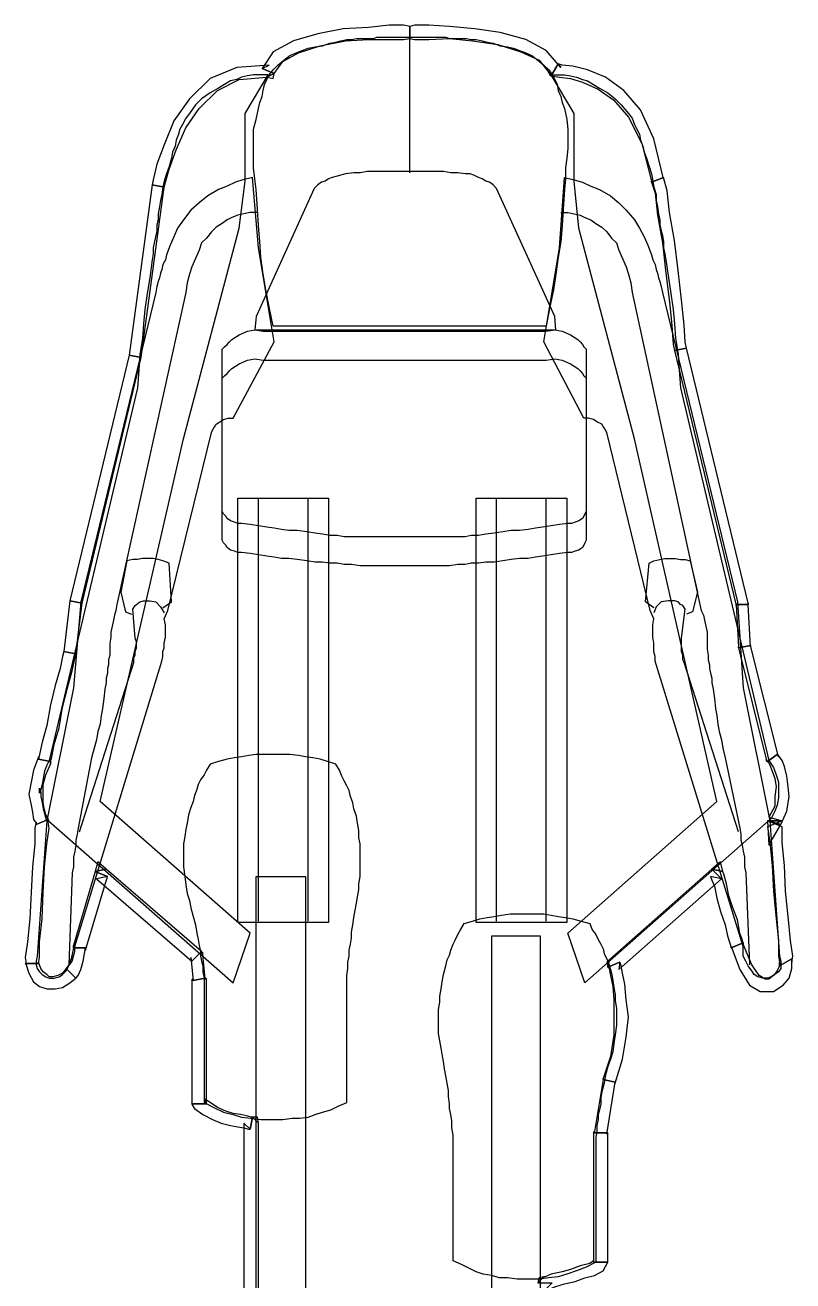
# Model space of a CAD drawing. Header units: millimetres. Extents: x 29224 to 62779, y 35576 to 54938.
# Drawn here: x 60588 to 61293, y 36480 to 37632 of the extents above; entities that cross this region are included whole.
import ezdxf

# ---------------------------------------------------------------- set-up
doc = ezdxf.new("R2010")
doc.units = ezdxf.units.MM

# ---------------------------------------------------------------- blocks, each defined once
blk = doc.blocks.new('A$C42E06F45')
at = {"linetype": 'Continuous'}
for points in [[(231.9, 1348.2), (276.3, 1348.2), (276.3, 835.5), (231.9, 835.5), (231.9, 1348.2)], [(231.9, 1348.2), (276.3, 1348.2), (276.3, 835.5), (231.9, 835.5), (231.9, 1348.2), (231.9, 1348.2)], [(447.2, 1314.9), (492.7, 1314.9), (492.7, 781.2), (447.2, 781.2), (447.2, 1314.9)], [(447.2, 1314.9), (492.7, 1314.9), (492.7, 781.2), (447.2, 781.2), (447.2, 1314.9), (447.2, 1314.9)], [(498.2, 1013.1), (503.8, 1007.5), (503.8, 1206.1), (490.4, 1206.1), (490.4, 1007.5), (496, 1002), (490.4, 1007.5), (491.5, 1002), (496, 1002), (498.2, 1013.1)], [(220.8, 1154), (226.4, 1159.5), (223, 1159.5), (217.5, 1157.3), (209.7, 1155.1), (199.7, 1152.9), (190.8, 1149.5), (182, 1147.3), (174.2, 1142.9), (169.8, 1135.1), (183.1, 1135.1), (183.1, 1134), (186.4, 1136.2), (195.3, 1138.4), (204.2, 1141.8), (211.9, 1144), (221.9, 1146.2), (227.5, 1148.4), (228.6, 1148.4), (234.1, 1154), (228.6, 1148.4), (233, 1149.5), (234.1, 1154), (220.8, 1154)], [(317.3, 970.9), (317.3, 970.9), (318.5, 964.2), (319.6, 957.6), (320.7, 950.9), (321.8, 944.3), (322.9, 938.7), (324, 932.1), (325.1, 925.4), (325.1, 918.7), (325.1, 918.7), (325.1, 911), (325.1, 903.2), (324, 896.6), (324, 891), (322.9, 884.3), (321.8, 877.7), (320.7, 871), (318.5, 863.3), (318.5, 863.3), (317.3, 857.7), (315.1, 853.3), (314, 848.8), (311.8, 843.3), (309.6, 838.9), (307.4, 834.4), (305.1, 830), (301.8, 824.4), (301.8, 824.4), (294, 822.2), (287.4, 820), (280.7, 818.9), (274.1, 817.8), (267.4, 816.7), (259.6, 815.6), (251.9, 815.6), (244.1, 815.6), (244.1, 815.6), (236.3, 815.6), (228.6, 815.6), (221.9, 816.7), (215.3, 817.8), (208.6, 818.9), (201.9, 820), (194.2, 822.2), (186.4, 824.4), (186.4, 824.4), (184.2, 830), (180.9, 834.4), (178.6, 838.9), (176.4, 843.3), (174.2, 847.7), (173.1, 852.2), (170.9, 856.6), (168.7, 862.2), (168.7, 862.2), (166.4, 869.9), (165.3, 876.6), (164.2, 883.2), (163.1, 889.9), (163.1, 895.4), (162, 902.1), (162, 909.9), (162, 917.6), (162, 917.6), (163.1, 926.5), (164.2, 934.3), (165.3, 942), (167.5, 948.7), (169.8, 955.4), (172, 963.1), (173.1, 970.9), (175.3, 978.7), (175.3, 978.7), (176.4, 984.2), (176.4, 989.8), (177.5, 995.3), (178.6, 999.7), (178.6, 1004.2), (179.8, 1009.7), (179.8, 1015.3), (180.9, 1020.8), (180.9, 1135.1), (180.9, 1135.1), (189.7, 1139.6), (198.6, 1142.9), (207.5, 1146.2), (215.3, 1148.4), (224.1, 1149.5), (233, 1150.6), (243, 1150.6), (253, 1150.6), (253, 1150.6), (261.9, 1149.5), (269.6, 1149.5), (276.3, 1147.3), (284.1, 1146.2), (290.7, 1144), (297.4, 1140.7), (304, 1137.3), (311.8, 1134), (311.8, 1018.6), (311.8, 1018.6), (312.9, 1011.9), (312.9, 1005.3), (314, 999.7), (315.1, 994.2), (315.1, 989.8), (316.2, 983.1), (316.2, 977.6), (317.3, 970.9)], [(317.3, 970.9), (318.5, 964.2), (319.6, 957.6), (320.7, 950.9), (321.8, 944.3), (322.9, 938.7), (324, 932.1), (325.1, 925.4), (325.1, 918.7), (325.1, 911), (325.1, 903.2), (324, 896.6), (324, 891), (322.9, 884.3), (321.8, 877.7), (320.7, 871), (318.5, 863.3), (317.3, 857.7), (315.1, 853.3), (314, 848.8), (311.8, 843.3), (309.6, 838.9), (307.4, 834.4), (305.1, 830), (301.8, 824.4), (294, 822.2), (287.4, 820), (280.7, 818.9), (274.1, 817.8), (267.4, 816.7), (259.6, 815.6), (251.9, 815.6), (244.1, 815.6), (236.3, 815.6), (228.6, 815.6), (221.9, 816.7), (215.3, 817.8), (208.6, 818.9), (201.9, 820), (194.2, 822.2), (186.4, 824.4), (184.2, 830), (180.9, 834.4), (178.6, 838.9), (176.4, 843.3), (174.2, 847.7), (173.1, 852.2), (170.9, 856.6), (168.7, 862.2), (166.4, 869.9), (165.3, 876.6), (164.2, 883.2), (163.1, 889.9), (163.1, 895.4), (162, 902.1), (162, 909.9), (162, 917.6), (163.1, 926.5), (164.2, 934.3), (165.3, 942), (167.5, 948.7), (169.8, 955.4), (172, 963.1), (173.1, 970.9), (175.3, 978.7), (176.4, 984.2), (176.4, 989.8), (177.5, 995.3), (178.6, 999.7), (178.6, 1004.2), (179.8, 1009.7), (179.8, 1015.3), (180.9, 1020.8), (180.9, 1135.1), (189.7, 1139.6), (198.6, 1142.9), (207.5, 1146.2), (215.3, 1148.4), (224.1, 1149.5), (233, 1150.6), (243, 1150.6), (253, 1150.6), (261.9, 1149.5), (269.6, 1149.5), (276.3, 1147.3), (284.1, 1146.2), (290.7, 1144), (297.4, 1140.7), (304, 1137.3), (311.8, 1134), (311.8, 1018.6), (312.9, 1011.9), (312.9, 1005.3), (314, 999.7), (315.1, 994.2), (315.1, 989.8), (316.2, 983.1), (316.2, 977.6), (317.3, 970.9), (317.3, 970.9)], [(169.8, 1135.1), (169.8, 1135.1), (169.8, 1016.4), (183.1, 1016.4), (183.1, 1135.1), (183.1, 1135.1), (169.8, 1135.1)], [(169.8, 1016.4), (170.9, 1017.5), (163.1, 969.8), (174.2, 967.6), (182, 1015.3), (183.1, 1016.4), (182, 1015.3), (182, 1016.4), (183.1, 1016.4), (169.8, 1016.4)], [(403.9, 825.5), (403.9, 825.5), (402.8, 818.9), (401.7, 812.2), (400.6, 805.6), (399.5, 800), (398.3, 793.4), (398.3, 787.8), (397.2, 781.2), (397.2, 773.4), (397.2, 773.4), (397.2, 765.6), (397.2, 757.9), (397.2, 751.2), (398.3, 745.6), (398.3, 739), (399.5, 732.3), (400.6, 725.7), (402.8, 719), (402.8, 719), (403.9, 713.5), (406.1, 707.9), (407.2, 702.4), (409.4, 697.9), (411.7, 693.5), (413.9, 689.1), (416.1, 683.5), (419.4, 678), (419.4, 678), (427.2, 675.7), (433.9, 673.5), (440.5, 672.4), (447.2, 671.3), (453.8, 670.2), (461.6, 669.1), (469.4, 669.1), (477.1, 669.1), (477.1, 669.1), (484.9, 669.1), (492.7, 669.1), (499.3, 670.2), (506, 671.3), (512.6, 672.4), (519.3, 673.5), (527.1, 675.7), (534.8, 678), (534.8, 678), (538.2, 683.5), (540.4, 687.9), (543.7, 692.4), (545.9, 696.8), (547, 701.3), (549.2, 706.8), (550.4, 712.4), (552.6, 717.9), (552.6, 717.9), (554.8, 724.6), (555.9, 732.3), (557, 737.9), (558.1, 744.5), (559.2, 751.2), (559.2, 757.9), (559.2, 764.5), (559.2, 772.3), (559.2, 772.3), (558.1, 781.2), (557, 788.9), (555.9, 796.7), (553.7, 803.3), (552.6, 810), (550.4, 817.8), (548.1, 825.5), (547, 833.3), (547, 833.3), (545.9, 838.9), (544.8, 844.4), (543.7, 849.9), (543.7, 854.4), (542.6, 858.8), (541.5, 863.3), (541.5, 868.8), (540.4, 874.4), (540.4, 988.6), (540.4, 988.6), (531.5, 993.1), (522.6, 997.5), (513.7, 999.7), (506, 1002), (497.1, 1003.1), (488.2, 1004.2), (478.2, 1004.2), (468.2, 1004.2), (468.2, 1004.2), (459.4, 1003.1), (452.7, 1003.1), (444.9, 1002), (438.3, 999.7), (431.6, 997.5), (423.9, 995.3), (417.2, 992), (409.4, 988.6), (409.4, 872.1), (409.4, 872.1), (408.3, 865.5), (408.3, 859.9), (407.2, 854.4), (407.2, 848.8), (406.1, 843.3), (405, 837.7), (405, 832.2), (403.9, 825.5)], [(403.9, 825.5), (402.8, 818.9), (401.7, 812.2), (400.6, 805.6), (399.5, 800), (398.3, 793.4), (398.3, 787.8), (397.2, 781.2), (397.2, 773.4), (397.2, 765.6), (397.2, 757.9), (397.2, 751.2), (398.3, 745.6), (398.3, 739), (399.5, 732.3), (400.6, 725.7), (402.8, 719), (403.9, 713.5), (406.1, 707.9), (407.2, 702.4), (409.4, 697.9), (411.7, 693.5), (413.9, 689.1), (416.1, 683.5), (419.4, 678), (427.2, 675.7), (433.9, 673.5), (440.5, 672.4), (447.2, 671.3), (453.8, 670.2), (461.6, 669.1), (469.4, 669.1), (477.1, 669.1), (484.9, 669.1), (492.7, 669.1), (499.3, 670.2), (506, 671.3), (512.6, 672.4), (519.3, 673.5), (527.1, 675.7), (534.8, 678), (538.2, 683.5), (540.4, 687.9), (543.7, 692.4), (545.9, 696.8), (547, 701.3), (549.2, 706.8), (550.4, 712.4), (552.6, 717.9), (554.8, 724.6), (555.9, 732.3), (557, 737.9), (558.1, 744.5), (559.2, 751.2), (559.2, 757.9), (559.2, 764.5), (559.2, 772.3), (558.1, 781.2), (557, 788.9), (555.9, 796.7), (553.7, 803.3), (552.6, 810), (550.4, 817.8), (548.1, 825.5), (547, 833.3), (545.9, 838.9), (544.8, 844.4), (543.7, 849.9), (543.7, 854.4), (542.6, 858.8), (541.5, 863.3), (541.5, 868.8), (540.4, 874.4), (540.4, 988.6), (531.5, 993.1), (522.6, 997.5), (513.7, 999.7), (506, 1002), (497.1, 1003.1), (488.2, 1004.2), (478.2, 1004.2), (468.2, 1004.2), (459.4, 1003.1), (452.7, 1003.1), (444.9, 1002), (438.3, 999.7), (431.6, 997.5), (423.9, 995.3), (417.2, 992), (409.4, 988.6), (409.4, 872.1), (408.3, 865.5), (408.3, 859.9), (407.2, 854.4), (407.2, 848.8), (406.1, 843.3), (405, 837.7), (405, 832.2), (403.9, 825.5), (403.9, 825.5)], [(551.5, 989.8), (549.2, 994.2), (541.5, 999.7), (532.6, 1004.2), (524.8, 1007.5), (516, 1009.7), (509.3, 1010.8), (503.8, 1011.9), (499.3, 1013.1), (498.2, 1013.1), (496, 1002), (497.1, 1002), (501.5, 1000.9), (507.1, 999.7), (513.7, 998.6), (520.4, 996.4), (528.2, 993.1), (534.8, 988.6), (540.4, 985.3), (538.2, 989.8), (551.5, 989.8), (550.4, 992), (549.2, 994.2), (551.5, 989.8)], [(550.4, 876.6), (551.5, 875.5), (551.5, 879.9), (551.5, 893.2), (551.5, 912.1), (551.5, 932.1), (551.5, 953.1), (551.5, 972), (551.5, 985.3), (551.5, 989.8), (538.2, 989.8), (538.2, 985.3), (538.2, 972), (538.2, 953.1), (538.2, 932.1), (538.2, 912.1), (538.2, 893.2), (538.2, 879.9), (538.2, 875.5), (539.3, 874.4), (538.2, 875.5), (539.3, 875.5), (539.3, 874.4), (550.4, 876.6)], [(163.1, 969.8), (163.1, 970.9), (156.5, 948.7), (153.1, 928.7), (150.9, 909.9), (153.1, 894.3), (154.2, 879.9), (156.5, 869.9), (157.6, 863.3), (158.7, 859.9), (169.8, 864.4), (168.7, 865.5), (167.5, 872.1), (165.3, 882.1), (164.2, 894.3), (164.2, 909.9), (164.2, 926.5), (167.5, 946.5), (174.2, 966.5), (174.2, 967.6), (174.2, 966.5), (174.2, 967.6), (174.2, 967.6), (163.1, 969.8)], [(56.6, 846.6), (56.6, 845.5), (48.8, 866.6), (39.9, 881), (30, 886.6), (17.8, 886.6), (8.9, 881), (3.3, 874.4), (1.1, 865.5), (1.1, 856.6), (12.2, 863.3), (12.2, 863.3), (14.4, 867.7), (17.8, 872.1), (22.2, 875.5), (25.5, 875.5), (31.1, 872.1), (37.7, 862.2), (45.5, 843.3), (45.5, 842.2), (45.5, 843.3), (45.5, 843.3), (45.5, 842.2), (56.6, 846.6)], [(221.9, 45.5), (221.9, 45.5), (215.3, 45.5), (209.7, 45.5), (204.2, 46.6), (198.6, 47.7), (193.1, 49.9), (188.6, 51), (183.1, 54.4), (177.5, 57.7), (177.5, 57.7), (169.8, 62.1), (163.1, 67.7), (157.6, 73.2), (150.9, 81), (150.9, 81), (147.6, 85.4), (145.4, 91), (143.1, 95.4), (140.9, 99.9), (139.8, 105.4), (137.6, 111), (136.5, 116.5), (134.3, 122.1), (134.3, 122.1), (132, 129.8), (129.8, 136.5), (128.7, 143.1), (127.6, 148.7), (125.4, 155.3), (125.4, 160.9), (124.3, 166.4), (123.2, 173.1), (123.2, 173.1), (122.1, 178.6), (122.1, 183.1), (120.9, 188.6), (119.8, 193.1), (118.7, 198.6), (118.7, 204.2), (117.6, 209.7), (116.5, 215.3), (116.5, 215.3), (114.3, 231.9), (112.1, 246.3), (109.8, 260.8), (108.7, 274.1), (107.6, 287.4), (105.4, 301.8), (104.3, 316.2), (103.2, 332.9), (22.2, 674.6), (22.2, 674.6), (17.8, 681.3), (15.5, 687.9), (13.3, 694.6), (13.3, 702.4), (13.3, 702.4), (13.3, 709), (14.4, 715.7), (16.6, 721.2), (20, 727.9), (190.8, 878.8), (206.4, 833.3), (69.9, 712.4), (145.4, 379.5), (196.4, 186.4), (200.8, 143.1), (200.8, 81), (221.9, 45.5)], [(221.9, 45.5), (215.3, 45.5), (209.7, 45.5), (204.2, 46.6), (198.6, 47.7), (193.1, 49.9), (188.6, 51), (183.1, 54.4), (177.5, 57.7), (169.8, 62.1), (163.1, 67.7), (157.6, 73.2), (150.9, 81), (147.6, 85.4), (145.4, 91), (143.1, 95.4), (140.9, 99.9), (139.8, 105.4), (137.6, 111), (136.5, 116.5), (134.3, 122.1), (132, 129.8), (129.8, 136.5), (128.7, 143.1), (127.6, 148.7), (125.4, 155.3), (125.4, 160.9), (124.3, 166.4), (123.2, 173.1), (122.1, 178.6), (122.1, 183.1), (120.9, 188.6), (119.8, 193.1), (118.7, 198.6), (118.7, 204.2), (117.6, 209.7), (116.5, 215.3), (114.3, 231.9), (112.1, 246.3), (109.8, 260.8), (108.7, 274.1), (107.6, 287.4), (105.4, 301.8), (104.3, 316.2), (103.2, 332.9), (22.2, 674.6), (17.8, 681.3), (15.5, 687.9), (13.3, 694.6), (13.3, 702.4), (13.3, 709), (14.4, 715.7), (16.6, 721.2), (20, 727.9), (190.8, 878.8), (206.4, 833.3), (69.9, 712.4), (145.4, 379.5), (196.4, 186.4), (200.8, 143.1), (200.8, 81), (221.9, 45.5), (221.9, 45.5)], [(481.6, 45.5), (481.6, 45.5), (488.2, 45.5), (494.9, 45.5), (500.4, 46.6), (506, 47.7), (510.4, 49.9), (516, 51), (521.5, 54.4), (527.1, 57.7), (527.1, 57.7), (534.8, 62.1), (542.6, 67.7), (548.1, 73.2), (553.7, 81), (553.7, 81), (557, 85.4), (560.3, 91), (562.6, 95.4), (563.7, 99.9), (565.9, 105.4), (567, 111), (569.2, 116.5), (570.3, 122.1), (570.3, 122.1), (572.5, 129.8), (574.8, 136.5), (577, 143.1), (578.1, 148.7), (579.2, 155.3), (580.3, 160.9), (581.4, 166.4), (582.5, 173.1), (582.5, 173.1), (582.5, 178.6), (583.6, 183.1), (583.6, 188.6), (584.8, 193.1), (585.9, 198.6), (587, 204.2), (587, 209.7), (588.1, 215.3), (588.1, 215.3), (590.3, 231.9), (592.5, 246.3), (594.7, 260.8), (595.9, 274.1), (597, 287.4), (599.2, 301.8), (600.3, 316.2), (601.4, 332.9), (682.4, 674.6), (682.4, 674.6), (684.6, 679.1), (686.8, 684.6), (687.9, 691.3), (689.1, 696.8), (690.2, 701.3), (691.3, 704.6), (691.3, 704.6), (691.3, 702.4), (691.3, 702.4), (691.3, 700.2), (691.3, 701.3), (690.2, 703.5), (690.2, 707.9), (689.1, 713.5), (687.9, 719), (686.8, 723.5), (685.7, 727.9), (513.7, 878.8), (498.2, 833.3), (635.8, 712.4), (559.2, 379.5), (508.2, 186.4), (502.6, 143.1), (502.6, 81), (481.6, 45.5)], [(481.6, 45.5), (488.2, 45.5), (494.9, 45.5), (500.4, 46.6), (506, 47.7), (510.4, 49.9), (516, 51), (521.5, 54.4), (527.1, 57.7), (534.8, 62.1), (542.6, 67.7), (548.1, 73.2), (553.7, 81), (557, 85.4), (560.3, 91), (562.6, 95.4), (563.7, 99.9), (565.9, 105.4), (567, 111), (569.2, 116.5), (570.3, 122.1), (572.5, 129.8), (574.8, 136.5), (577, 143.1), (578.1, 148.7), (579.2, 155.3), (580.3, 160.9), (581.4, 166.4), (582.5, 173.1), (582.5, 178.6), (583.6, 183.1), (583.6, 188.6), (584.8, 193.1), (585.9, 198.6), (587, 204.2), (587, 209.7), (588.1, 215.3), (590.3, 231.9), (592.5, 246.3), (594.7, 260.8), (595.9, 274.1), (597, 287.4), (599.2, 301.8), (600.3, 316.2), (601.4, 332.9), (682.4, 674.6), (684.6, 679.1), (686.8, 684.6), (687.9, 691.3), (689.1, 696.8), (690.2, 701.3), (691.3, 704.6), (691.3, 704.6), (691.3, 702.4), (691.3, 700.2), (691.3, 701.3), (690.2, 703.5), (690.2, 707.9), (689.1, 713.5), (687.9, 719), (686.8, 723.5), (685.7, 727.9), (513.7, 878.8), (498.2, 833.3), (635.8, 712.4), (559.2, 379.5), (508.2, 186.4), (502.6, 143.1), (502.6, 81), (481.6, 45.5), (481.6, 45.5)], [(551.5, 858.8), (552.6, 855.5), (550.4, 876.6), (539.3, 874.4), (541.5, 853.3), (542.6, 849.9), (541.5, 853.3), (541.5, 851.1), (542.6, 849.9), (551.5, 858.8)], [(703.5, 861), (703.5, 862.2), (701.3, 869.9), (696.8, 877.7), (691.3, 882.1), (684.6, 884.3), (676.9, 884.3), (670.2, 883.2), (663.5, 878.8), (658, 874.4), (666.9, 865.5), (670.2, 869.9), (674.6, 872.1), (679.1, 873.2), (682.4, 873.2), (684.6, 871), (687.9, 868.8), (690.2, 865.5), (692.4, 859.9), (692.4, 861), (703.5, 861), (704.6, 861), (703.5, 862.2), (703.5, 861)], [(209.7, 139.8), (209.7, 139.8), (200.8, 142), (193.1, 144.2), (185.3, 147.6), (177.5, 150.9), (177.5, 150.9), (167.5, 156.5), (159.8, 163.1), (153.1, 169.8), (145.4, 178.6), (145.4, 178.6), (140.9, 186.4), (136.5, 194.2), (133.2, 201.9), (129.8, 210.8), (129.8, 210.8), (128.7, 215.3), (126.5, 219.7), (125.4, 224.1), (124.3, 227.5), (123.2, 231.9), (122.1, 235.2), (120.9, 239.7), (119.8, 245.2), (51, 529.3), (45.5, 608.1), (21.1, 730.1), (12.2, 854.4), (12.2, 854.4), (11.1, 858.8), (11.1, 862.2), (11.1, 865.5), (13.3, 868.8), (13.3, 868.8), (16.6, 871), (20, 873.2), (23.3, 874.4), (27.7, 874.4), (27.7, 874.4), (32.2, 873.2), (35.5, 871), (37.7, 867.7), (41.1, 863.3), (41.1, 863.3), (43.3, 858.8), (45.5, 854.4), (45.5, 849.9), (45.5, 845.5), (126.5, 583.6), (126.5, 583.6), (126.5, 579.2), (127.6, 574.8), (127.6, 571.4), (127.6, 567), (127.6, 567), (128.7, 561.5), (128.7, 555.9), (128.7, 550.4), (127.6, 544.8), (130.9, 537), (170.9, 373.9), (170.9, 373.9), (172, 371.7), (173.1, 369.5), (174.2, 368.4), (175.3, 366.2), (175.3, 366.2), (179.8, 363.9), (183.1, 361.7), (187.5, 360.6), (192, 360.6), (228.6, 290.7), (214.2, 204.2), (209.7, 139.8)], [(209.7, 139.8), (200.8, 142), (193.1, 144.2), (185.3, 147.6), (177.5, 150.9), (167.5, 156.5), (159.8, 163.1), (153.1, 169.8), (145.4, 178.6), (140.9, 186.4), (136.5, 194.2), (133.2, 201.9), (129.8, 210.8), (128.7, 215.3), (126.5, 219.7), (125.4, 224.1), (124.3, 227.5), (123.2, 231.9), (122.1, 235.2), (120.9, 239.7), (119.8, 245.2), (51, 529.3), (45.5, 608.1), (21.1, 730.1), (12.2, 854.4), (11.1, 858.8), (11.1, 862.2), (11.1, 865.5), (13.3, 868.8), (16.6, 871), (20, 873.2), (23.3, 874.4), (27.7, 874.4), (32.2, 873.2), (35.5, 871), (37.7, 867.7), (41.1, 863.3), (43.3, 858.8), (45.5, 854.4), (45.5, 849.9), (45.5, 845.5), (126.5, 583.6), (126.5, 579.2), (127.6, 574.8), (127.6, 571.4), (127.6, 567), (128.7, 561.5), (128.7, 555.9), (128.7, 550.4), (127.6, 544.8), (130.9, 537), (170.9, 373.9), (172, 371.7), (173.1, 369.5), (174.2, 368.4), (175.3, 366.2), (179.8, 363.9), (183.1, 361.7), (187.5, 360.6), (192, 360.6), (228.6, 290.7), (214.2, 204.2), (209.7, 139.8), (209.7, 139.8)], [(158.7, 859.9), (159.8, 866.6), (65.5, 783.4), (74.3, 774.5), (168.7, 857.7), (169.8, 864.4), (168.7, 857.7), (170.9, 859.9), (169.8, 864.4), (158.7, 859.9)], [(496, 139.8), (496, 139.8), (504.9, 142), (511.5, 144.2), (519.3, 147.6), (527.1, 150.9), (527.1, 150.9), (537, 156.5), (544.8, 163.1), (552.6, 169.8), (559.2, 178.6), (559.2, 178.6), (564.8, 186.4), (568.1, 194.2), (571.4, 201.9), (574.8, 210.8), (574.8, 210.8), (575.9, 215.3), (578.1, 219.7), (579.2, 224.1), (580.3, 227.5), (581.4, 231.9), (582.5, 235.2), (583.6, 239.7), (584.8, 245.2), (653.5, 529.3), (660.2, 608.1), (684.6, 730.1), (693.5, 854.4), (693.5, 854.4), (694.6, 858.8), (694.6, 862.2), (693.5, 865.5), (691.3, 868.8), (691.3, 868.8), (689.1, 871), (685.7, 873.2), (682.4, 874.4), (678, 874.4), (678, 874.4), (673.5, 873.2), (670.2, 871), (666.9, 867.7), (664.6, 863.3), (664.6, 863.3), (661.3, 858.8), (660.2, 854.4), (659.1, 849.9), (659.1, 845.5), (579.2, 583.6), (579.2, 583.6), (578.1, 579.2), (578.1, 574.8), (577, 571.4), (577, 567), (577, 567), (575.9, 561.5), (575.9, 555.9), (575.9, 550.4), (577, 544.8), (573.7, 537), (533.7, 373.9), (533.7, 373.9), (532.6, 371.7), (531.5, 369.5), (530.4, 368.4), (529.3, 366.2), (529.3, 366.2), (525.9, 363.9), (522.6, 361.7), (518.2, 360.6), (513.7, 360.6), (476, 290.7), (490.4, 204.2), (496, 139.8)], [(496, 139.8), (504.9, 142), (511.5, 144.2), (519.3, 147.6), (527.1, 150.9), (537, 156.5), (544.8, 163.1), (552.6, 169.8), (559.2, 178.6), (564.8, 186.4), (568.1, 194.2), (571.4, 201.9), (574.8, 210.8), (575.9, 215.3), (578.1, 219.7), (579.2, 224.1), (580.3, 227.5), (581.4, 231.9), (582.5, 235.2), (583.6, 239.7), (584.8, 245.2), (653.5, 529.3), (660.2, 608.1), (684.6, 730.1), (693.5, 854.4), (694.6, 858.8), (694.6, 862.2), (693.5, 865.5), (691.3, 868.8), (689.1, 871), (685.7, 873.2), (682.4, 874.4), (678, 874.4), (673.5, 873.2), (670.2, 871), (666.9, 867.7), (664.6, 863.3), (661.3, 858.8), (660.2, 854.4), (659.1, 849.9), (659.1, 845.5), (579.2, 583.6), (578.1, 579.2), (578.1, 574.8), (577, 571.4), (577, 567), (575.9, 561.5), (575.9, 555.9), (575.9, 550.4), (577, 544.8), (573.7, 537), (533.7, 373.9), (532.6, 371.7), (531.5, 369.5), (530.4, 368.4), (529.3, 366.2), (525.9, 363.9), (522.6, 361.7), (518.2, 360.6), (513.7, 360.6), (476, 290.7), (490.4, 204.2), (496, 139.8), (496, 139.8)], [(658, 874.4), (658, 874.4), (655.8, 872.1), (653.5, 866.6), (651.3, 858.8), (649.1, 846.6), (660.2, 846.6), (662.4, 856.6), (664.6, 862.2), (666.9, 865.5), (666.9, 865.5), (666.9, 865.5), (666.9, 865.5), (666.9, 865.5), (666.9, 865.5), (658, 874.4)], [(1.1, 856.6), (1.1, 859.9), (0, 854.4), (2.2, 840), (4.4, 817.8), (6.7, 794.5), (7.8, 771.2), (10, 750.1), (10, 735.7), (23.3, 730.1), (10, 730.1), (23.3, 735.7), (21.1, 750.1), (18.9, 771.2), (17.8, 794.5), (15.5, 820), (13.3, 840), (13.3, 854.4), (12.2, 859.9), (12.2, 863.3), (12.2, 859.9), (12.2, 862.2), (12.2, 863.3), (1.1, 856.6)], [(213, 172), (213, 172), (206.4, 172), (200.8, 173.1), (195.3, 174.2), (190.8, 176.4), (185.3, 178.6), (180.9, 182), (175.3, 185.3), (170.9, 189.7), (170.9, 189.7), (166.4, 195.3), (162, 199.7), (159.8, 206.4), (156.5, 214.2), (156.5, 214.2), (153.1, 221.9), (150.9, 228.6), (148.7, 236.3), (147.6, 245.2), (85.4, 531.5), (85.4, 531.5), (84.3, 537), (82.1, 541.5), (81, 545.9), (79.9, 551.5), (79.9, 551.5), (78.8, 557), (78.8, 561.5), (78.8, 567), (78.8, 572.5), (78.8, 572.5), (77.7, 578.1), (77.7, 582.5), (76.6, 587), (76.6, 590.3), (75.5, 594.7), (74.3, 599.2), (74.3, 603.6), (73.2, 609.2), (73.2, 609.2), (72.1, 618), (71, 626.9), (69.9, 633.6), (68.8, 641.3), (67.7, 648), (65.5, 655.8), (64.4, 663.5), (62.1, 672.4), (48.8, 736.8), (48.8, 736.8), (47.7, 742.3), (47.7, 747.9), (46.6, 752.3), (45.5, 757.9), (45.5, 757.9), (44.4, 763.4), (44.4, 767.8), (44.4, 772.3), (43.3, 777.8), (39.9, 862.2)], [(491.5, 172), (491.5, 172), (498.2, 172), (503.8, 173.1), (509.3, 174.2), (514.9, 176.4), (519.3, 178.6), (523.7, 182), (529.3, 185.3), (533.7, 189.7), (533.7, 189.7), (538.2, 195.3), (542.6, 199.7), (544.8, 206.4), (548.1, 214.2), (548.1, 214.2), (551.5, 221.9), (553.7, 228.6), (555.9, 236.3), (557, 245.2), (620.3, 531.5), (620.3, 531.5), (621.4, 537), (622.5, 541.5), (623.6, 545.9), (624.7, 551.5), (624.7, 551.5), (625.8, 557), (625.8, 561.5), (626.9, 567), (626.9, 572.5), (626.9, 572.5), (626.9, 578.1), (628, 582.5), (628, 587), (629.1, 590.3), (629.1, 594.7), (630.2, 599.2), (630.2, 603.6), (631.4, 609.2), (631.4, 609.2), (632.5, 618), (633.6, 626.9), (634.7, 633.6), (635.8, 641.3), (638, 648), (639.1, 655.8), (641.3, 663.5), (643.6, 672.4), (655.8, 736.8), (655.8, 736.8), (656.9, 742.3), (658, 747.9), (658, 752.3), (659.1, 757.9), (659.1, 757.9), (660.2, 763.4), (660.2, 767.8), (660.2, 772.3), (661.3, 777.8), (664.6, 862.2)], [(629.1, 781.2), (639.1, 783.4), (551.5, 858.8), (542.6, 849.9), (630.2, 774.5), (640.2, 776.7), (630.2, 774.5), (638, 767.8), (640.2, 776.7), (629.1, 781.2)], [(694.6, 733.4), (694.6, 731.2), (695.7, 736.8), (695.7, 751.2), (697.9, 772.3), (699, 795.6), (700.2, 820), (702.4, 841.1), (704.6, 855.5), (703.5, 861), (692.4, 861), (691.3, 855.5), (691.3, 841.1), (689.1, 820), (687.9, 795.6), (686.8, 772.3), (684.6, 751.2), (682.4, 736.8), (683.5, 731.2), (683.5, 729), (683.5, 731.2), (682.4, 730.1), (683.5, 729), (694.6, 733.4)], [(65.5, 783.4), (75.5, 781.2), (74.3, 784.5), (72.1, 790), (69.9, 801.1), (66.6, 813.3), (62.1, 825.5), (59.9, 835.5), (57.7, 843.3), (56.6, 846.6), (45.5, 842.2), (46.6, 838.9), (48.8, 833.3), (51, 821.1), (55.5, 808.9), (58.8, 798.9), (61, 787.8), (63.2, 780), (64.4, 776.7), (74.3, 774.5), (64.4, 776.7), (66.6, 767.8), (74.3, 774.5), (65.5, 783.4)], [(649.1, 846.6), (649.1, 848.8), (629.1, 781.2), (640.2, 776.7), (660.2, 844.4), (660.2, 846.6), (660.2, 844.4), (660.2, 845.5), (660.2, 846.6), (649.1, 846.6)], [(207.5, 823.3), (290.7, 823.3), (290.7, 433.9), (207.5, 433.9), (207.5, 823.3)], [(207.5, 823.3), (290.7, 823.3), (290.7, 433.9), (207.5, 433.9), (207.5, 823.3), (207.5, 823.3)], [(226.4, 822.2), (226.4, 433.9)], [(271.9, 822.2), (271.9, 433.9)], [(426.1, 823.3), (509.3, 823.3), (509.3, 433.9), (426.1, 433.9), (426.1, 823.3)], [(426.1, 823.3), (509.3, 823.3), (509.3, 433.9), (426.1, 433.9), (426.1, 823.3), (426.1, 823.3)], [(444.9, 822.2), (444.9, 433.9)], [(490.4, 822.2), (490.4, 433.9)], [(23.3, 730.1), (11.1, 733.4), (5.5, 721.2), (3.3, 707.9), (4.4, 699), (5.5, 689.1), (7.8, 680.2), (10, 674.6), (13.3, 670.2), (14.4, 669.1), (23.3, 675.7), (22.2, 676.9), (21.1, 679.1), (18.9, 684.6), (16.6, 691.3), (15.5, 699), (16.6, 707.9), (16.6, 716.8), (22.2, 726.8), (10, 730.1), (23.3, 730.1), (22.2, 752.3), (11.1, 733.4), (23.3, 730.1)], [(49.9, 740.1), (99.9, 584.8), (99.9, 584.8), (101, 582.5), (101, 580.3), (101, 578.1), (102.1, 574.8), (102.1, 574.8), (102.1, 571.4), (102.1, 568.1), (102.1, 565.9), (102.1, 562.6), (98.8, 535.9), (98.8, 535.9), (101, 532.6), (103.2, 531.5), (105.4, 529.3), (108.7, 528.2), (108.7, 528.2), (114.3, 528.2), (120.9, 529.3), (125.4, 533.7), (127.6, 539.3)], [(654.7, 740.1), (604.7, 584.8), (604.7, 584.8), (604.7, 582.5), (604.7, 580.3), (603.6, 578.1), (603.6, 574.8), (603.6, 574.8), (602.5, 571.4), (602.5, 568.1), (602.5, 565.9), (603.6, 562.6), (605.8, 535.9), (605.8, 535.9), (603.6, 532.6), (602.5, 531.5), (599.2, 529.3), (595.9, 528.2), (595.9, 528.2), (590.3, 528.2), (584.8, 529.3), (580.3, 533.7), (577, 539.3)], [(692.4, 673.5), (692.4, 671.3), (696.8, 683.5), (699, 694.6), (701.3, 705.7), (699, 715.7), (697.9, 722.3), (696.8, 729), (694.6, 732.3), (694.6, 733.4), (683.5, 729), (683.5, 727.9), (685.7, 724.6), (686.8, 720.1), (687.9, 713.5), (687.9, 705.7), (687.9, 696.8), (685.7, 687.9), (681.3, 678), (681.3, 675.7), (681.3, 678), (681.3, 676.9), (681.3, 675.7), (692.4, 673.5)], [(14.4, 669.1), (13.3, 671.3), (38.8, 569.2), (49.9, 571.4), (24.4, 673.5), (23.3, 675.7), (24.4, 673.5), (24.4, 674.6), (23.3, 675.7), (14.4, 669.1)], [(669.1, 574.8), (669.1, 574.8), (670.2, 579.2), (672.4, 590.3), (676.9, 605.8), (681.3, 623.6), (684.6, 642.5), (689.1, 658), (691.3, 669.1), (692.4, 673.5), (681.3, 675.7), (680.2, 671.3), (678, 660.2), (673.5, 644.7), (670.2, 625.8), (665.8, 608.1), (661.3, 592.5), (659.1, 581.4), (658, 577), (658, 577), (658, 577), (658, 577), (658, 577), (669.1, 574.8)], [(663.5, 528.2), (663.5, 528.2), (669.1, 574.8), (658, 577), (652.4, 530.4), (652.4, 530.4), (663.5, 528.2), (663.5, 528.2), (663.5, 528.2), (663.5, 528.2)], [(38.8, 569.2), (38.8, 570.3), (41.1, 531.5), (52.2, 531.5), (49.9, 570.3), (49.9, 571.4), (49.9, 570.3), (49.9, 571.4), (49.9, 571.4), (38.8, 569.2)], [(41.1, 531.5), (41.1, 530.4), (97.6, 296.3), (108.7, 298.5), (52.2, 532.6), (52.2, 531.5), (41.1, 531.5), (41.1, 530.4), (41.1, 530.4), (41.1, 531.5)], [(127.6, 534.8), (135.4, 529.3), (132, 493.8), (132, 493.8), (127.6, 491.5), (122.1, 490.4), (117.6, 489.3), (112.1, 489.3), (112.1, 489.3), (107.6, 489.3), (103.2, 490.4), (98.8, 490.4), (94.3, 491.5), (87.7, 520.4), (92.1, 538.2), (97.6, 540.4)], [(578.1, 534.8), (570.3, 529.3), (572.5, 493.8), (572.5, 493.8), (578.1, 491.5), (582.5, 490.4), (587, 489.3), (592.5, 489.3), (592.5, 489.3), (597, 489.3), (601.4, 490.4), (605.8, 490.4), (611.4, 491.5), (616.9, 520.4), (612.5, 538.2), (606.9, 540.4)], [(609.2, 302.9), (609.2, 302.9), (663.5, 528.2), (652.4, 530.4), (598.1, 305.1), (598.1, 305.1), (598.1, 305.1), (598.1, 305.1), (598.1, 305.1), (609.2, 302.9)], [(342.9, 307.4), (226.4, 307.4), (226.4, 307.4), (218.6, 306.2), (211.9, 307.4), (204.2, 310.7), (197.5, 315.1), (197.5, 315.1), (195.3, 317.3), (193.1, 319.6), (192, 321.8), (189.7, 324), (189.7, 469.4), (189.7, 469.4), (189.7, 472.7), (190.8, 474.9), (192, 477.1), (193.1, 479.3), (193.1, 479.3), (196.4, 481.6), (199.7, 482.7), (203.1, 483.8), (206.4, 483.8), (206.4, 483.8), (214.2, 484.9), (221.9, 486), (229.7, 487.1), (236.3, 488.2), (243, 489.3), (250.8, 489.3), (258.5, 490.4), (266.3, 491.5), (266.3, 491.5), (274.1, 492.7), (281.8, 492.7), (288.5, 493.8), (295.2, 493.8), (300.7, 494.9), (307.4, 494.9), (315.1, 496), (322.9, 496), (322.9, 496), (329.5, 496), (336.2, 496), (341.8, 496), (349.5, 496), (363.9, 496), (363.9, 496), (370.6, 496), (377.3, 496), (382.8, 496), (389.5, 496), (389.5, 496), (397.2, 496), (405, 494.9), (411.7, 494.9), (418.3, 493.8), (425, 493.8), (431.6, 492.7), (438.3, 492.7), (446.1, 491.5), (446.1, 491.5), (454.9, 490.4), (462.7, 489.3), (469.4, 489.3), (476, 488.2), (482.7, 487.1), (490.4, 486), (498.2, 484.9), (506, 483.8), (506, 483.8), (509.3, 483.8), (512.6, 482.7), (516, 481.6), (519.3, 479.3), (519.3, 479.3), (520.4, 477.1), (522.6, 474.9), (523.7, 472.7), (523.7, 469.4), (523.7, 324), (523.7, 324), (521.5, 321.8), (519.3, 319.6), (517.1, 317.3), (514.9, 315.1), (514.9, 315.1), (508.2, 310.7), (500.4, 307.4), (493.8, 306.2), (486, 307.4), (344, 307.4), (342.9, 307.4)], [(342.9, 307.4), (226.4, 307.4), (218.6, 306.2), (211.9, 307.4), (204.2, 310.7), (197.5, 315.1), (195.3, 317.3), (193.1, 319.6), (192, 321.8), (189.7, 324), (189.7, 469.4), (189.7, 472.7), (190.8, 474.9), (192, 477.1), (193.1, 479.3), (196.4, 481.6), (199.7, 482.7), (203.1, 483.8), (206.4, 483.8), (214.2, 484.9), (221.9, 486), (229.7, 487.1), (236.3, 488.2), (243, 489.3), (250.8, 489.3), (258.5, 490.4), (266.3, 491.5), (274.1, 492.7), (281.8, 492.7), (288.5, 493.8), (295.2, 493.8), (300.7, 494.9), (307.4, 494.9), (315.1, 496), (322.9, 496), (329.5, 496), (336.2, 496), (341.8, 496), (349.5, 496), (363.9, 496), (370.6, 496), (377.3, 496), (382.8, 496), (389.5, 496), (397.2, 496), (405, 494.9), (411.7, 494.9), (418.3, 493.8), (425, 493.8), (431.6, 492.7), (438.3, 492.7), (446.1, 491.5), (454.9, 490.4), (462.7, 489.3), (469.4, 489.3), (476, 488.2), (482.7, 487.1), (490.4, 486), (498.2, 484.9), (506, 483.8), (509.3, 483.8), (512.6, 482.7), (516, 481.6), (519.3, 479.3), (520.4, 477.1), (522.6, 474.9), (523.7, 472.7), (523.7, 469.4), (523.7, 324), (521.5, 321.8), (519.3, 319.6), (517.1, 317.3), (514.9, 315.1), (508.2, 310.7), (500.4, 307.4), (493.8, 306.2), (486, 307.4), (344, 307.4), (342.9, 307.4), (342.9, 307.4)], [(342.9, 280.7), (226.4, 280.7), (226.4, 280.7), (218.6, 279.6), (211.9, 280.7), (204.2, 284.1), (197.5, 288.5), (197.5, 288.5), (195.3, 290.7), (193.1, 292.9), (192, 295.2), (189.7, 297.4), (189.7, 442.7), (189.7, 442.7), (189.7, 446.1), (190.8, 448.3), (192, 450.5), (193.1, 452.7), (193.1, 452.7), (196.4, 454.9), (199.7, 456), (203.1, 457.2), (206.4, 457.2), (206.4, 457.2), (214.2, 458.3), (221.9, 459.4), (229.7, 460.5), (236.3, 461.6), (243, 462.7), (250.8, 463.8), (258.5, 463.8), (266.3, 464.9), (266.3, 464.9), (274.1, 466), (281.8, 467.1), (288.5, 468.2), (295.2, 468.2), (300.7, 469.4), (307.4, 469.4), (315.1, 469.4), (322.9, 469.4), (322.9, 469.4), (329.5, 469.4), (336.2, 469.4), (341.8, 469.4), (349.5, 469.4), (363.9, 469.4), (363.9, 469.4), (370.6, 469.4), (377.3, 469.4), (382.8, 469.4), (389.5, 469.4), (389.5, 469.4), (397.2, 469.4), (405, 469.4), (411.7, 469.4), (418.3, 468.2), (425, 468.2), (431.6, 467.1), (438.3, 466), (446.1, 464.9), (446.1, 464.9), (454.9, 463.8), (462.7, 463.8), (469.4, 462.7), (476, 461.6), (482.7, 460.5), (490.4, 459.4), (498.2, 458.3), (506, 457.2), (506, 457.2), (509.3, 457.2), (512.6, 456), (516, 454.9), (519.3, 452.7), (519.3, 452.7), (520.4, 450.5), (522.6, 448.3), (523.7, 446.1), (523.7, 442.7), (523.7, 297.4), (523.7, 297.4), (521.5, 295.2), (519.3, 292.9), (517.1, 290.7), (514.9, 288.5), (514.9, 288.5), (508.2, 284.1), (500.4, 280.7), (493.8, 279.6), (486, 280.7), (344, 280.7), (342.9, 280.7)], [(342.9, 280.7), (226.4, 280.7), (218.6, 279.6), (211.9, 280.7), (204.2, 284.1), (197.5, 288.5), (195.3, 290.7), (193.1, 292.9), (192, 295.2), (189.7, 297.4), (189.7, 442.7), (189.7, 446.1), (190.8, 448.3), (192, 450.5), (193.1, 452.7), (196.4, 454.9), (199.7, 456), (203.1, 457.2), (206.4, 457.2), (214.2, 458.3), (221.9, 459.4), (229.7, 460.5), (236.3, 461.6), (243, 462.7), (250.8, 463.8), (258.5, 463.8), (266.3, 464.9), (274.1, 466), (281.8, 467.1), (288.5, 468.2), (295.2, 468.2), (300.7, 469.4), (307.4, 469.4), (315.1, 469.4), (322.9, 469.4), (329.5, 469.4), (336.2, 469.4), (341.8, 469.4), (349.5, 469.4), (363.9, 469.4), (370.6, 469.4), (377.3, 469.4), (382.8, 469.4), (389.5, 469.4), (397.2, 469.4), (405, 469.4), (411.7, 469.4), (418.3, 468.2), (425, 468.2), (431.6, 467.1), (438.3, 466), (446.1, 464.9), (454.9, 463.8), (462.7, 463.8), (469.4, 462.7), (476, 461.6), (482.7, 460.5), (490.4, 459.4), (498.2, 458.3), (506, 457.2), (509.3, 457.2), (512.6, 456), (516, 454.9), (519.3, 452.7), (520.4, 450.5), (522.6, 448.3), (523.7, 446.1), (523.7, 442.7), (523.7, 297.4), (521.5, 295.2), (519.3, 292.9), (517.1, 290.7), (514.9, 288.5), (508.2, 284.1), (500.4, 280.7), (493.8, 279.6), (486, 280.7), (344, 280.7), (342.9, 280.7), (342.9, 280.7)], [(588.1, 146.5), (588.1, 146.5), (609.2, 302.9), (598.1, 305.1), (577, 148.7), (577, 148.7), (588.1, 146.5), (588.1, 146.5), (588.1, 146.5), (588.1, 146.5)], [(97.6, 296.3), (97.6, 296.3), (98.8, 290.7), (99.9, 275.2), (102.1, 251.9), (105.4, 225.2), (108.7, 197.5), (113.2, 172), (115.4, 152), (118.7, 139.8), (129.8, 144.2), (126.5, 154.2), (124.3, 174.2), (119.8, 199.7), (116.5, 227.5), (113.2, 254.1), (111, 275.2), (109.8, 292.9), (108.7, 298.5), (108.7, 298.5), (108.7, 298.5), (108.7, 298.5), (108.7, 298.5), (97.6, 296.3)], [(217.5, 279.6), (218.6, 267.4), (271.9, 149.8), (271.9, 149.8), (275.2, 146.5), (278.5, 144.2), (281.8, 143.1), (285.2, 140.9), (285.2, 140.9), (288.5, 139.8), (292.9, 137.6), (296.3, 136.5), (300.7, 136.5), (300.7, 136.5), (307.4, 135.4), (314, 135.4), (320.7, 134.3), (328.4, 134.3), (328.4, 134.3), (336.2, 134.3), (342.9, 134.3), (348.4, 134.3), (356.2, 134.3), (356.2, 134.3), (362.8, 134.3), (369.5, 134.3), (375, 134.3), (382.8, 134.3), (382.8, 134.3), (390.6, 134.3), (397.2, 135.4), (402.8, 135.4), (410.5, 136.5), (410.5, 136.5), (415, 137.6), (418.3, 138.7), (422.8, 139.8), (426.1, 140.9), (426.1, 140.9), (429.4, 143.1), (432.7, 144.2), (436.1, 146.5), (439.4, 149.8), (492.7, 267.4), (493.8, 279.6), (217.5, 279.6)], [(217.5, 279.6), (218.6, 267.4), (271.9, 149.8), (275.2, 146.5), (278.5, 144.2), (281.8, 143.1), (285.2, 140.9), (288.5, 139.8), (292.9, 137.6), (296.3, 136.5), (300.7, 136.5), (307.4, 135.4), (314, 135.4), (320.7, 134.3), (328.4, 134.3), (336.2, 134.3), (342.9, 134.3), (348.4, 134.3), (356.2, 134.3), (362.8, 134.3), (369.5, 134.3), (375, 134.3), (382.8, 134.3), (390.6, 134.3), (397.2, 135.4), (402.8, 135.4), (410.5, 136.5), (415, 137.6), (418.3, 138.7), (422.8, 139.8), (426.1, 140.9), (429.4, 143.1), (432.7, 144.2), (436.1, 146.5), (439.4, 149.8), (492.7, 267.4), (493.8, 279.6), (217.5, 279.6), (217.5, 279.6)], [(477.1, 276.3), (477.1, 276.3), (480.5, 258.5), (483.8, 243), (486, 228.6), (488.2, 213), (489.3, 198.6), (490.4, 184.2), (491.5, 168.7), (492.7, 150.9), (492.7, 150.9), (493.8, 140.9), (494.9, 130.9), (494.9, 122.1), (494.9, 113.2), (494.9, 104.3), (494.9, 95.4), (492.7, 86.5), (490.4, 76.6), (490.4, 76.6), (489.3, 71), (487.1, 65.5), (486, 59.9), (484.9, 54.4), (482.7, 49.9), (480.5, 45.5), (477.1, 41.1), (472.7, 36.6), (472.7, 36.6), (467.1, 32.2), (461.6, 27.7), (456, 25.5), (450.5, 23.3), (444.9, 21.1), (438.3, 20), (431.6, 18.9), (425, 16.6), (425, 16.6), (419.4, 15.5), (415, 14.4), (409.4, 13.3), (405, 13.3), (400.6, 12.2), (396.1, 12.2), (391.7, 12.2), (387.2, 12.2), (387.2, 12.2), (385, 12.2), (381.7, 11.1), (377.3, 11.1), (371.7, 11.1), (367.3, 11.1), (361.7, 11.1), (355.1, 11.1), (349.5, 11.1), (349.5, 11.1), (344, 11.1), (338.4, 11.1), (332.9, 11.1), (327.3, 11.1), (322.9, 11.1), (318.5, 11.1), (315.1, 12.2), (312.9, 12.2), (312.9, 12.2), (308.5, 12.2), (304, 12.2), (299.6, 12.2), (295.2, 13.3), (290.7, 13.3), (285.2, 14.4), (280.7, 15.5), (275.2, 16.6), (275.2, 16.6), (268.5, 18.9), (261.9, 20), (256.3, 21.1), (250.8, 23.3), (245.2, 25.5), (239.7, 27.7), (234.1, 32.2), (228.6, 36.6), (228.6, 36.6), (224.1, 41.1), (220.8, 45.5), (218.6, 49.9), (216.4, 54.4), (215.3, 59.9), (213, 65.5), (211.9, 71), (209.7, 76.6), (209.7, 76.6), (207.5, 86.5), (206.4, 95.4), (206.4, 104.3), (206.4, 113.2), (207.5, 122.1), (208.6, 130.9), (208.6, 140.9), (209.7, 150.9), (209.7, 150.9), (210.8, 168.7), (211.9, 184.2), (213, 198.6), (215.3, 213), (217.5, 228.6), (219.7, 243), (223, 258.5), (226.4, 276.3), (477.1, 276.3)], [(477.1, 276.3), (480.5, 258.5), (483.8, 243), (486, 228.6), (488.2, 213), (489.3, 198.6), (490.4, 184.2), (491.5, 168.7), (492.7, 150.9), (493.8, 140.9), (494.9, 130.9), (494.9, 122.1), (494.9, 113.2), (494.9, 104.3), (494.9, 95.4), (492.7, 86.5), (490.4, 76.6), (489.3, 71), (487.1, 65.5), (486, 59.9), (484.9, 54.4), (482.7, 49.9), (480.5, 45.5), (477.1, 41.1), (472.7, 36.6), (467.1, 32.2), (461.6, 27.7), (456, 25.5), (450.5, 23.3), (444.9, 21.1), (438.3, 20), (431.6, 18.9), (425, 16.6), (419.4, 15.5), (415, 14.4), (409.4, 13.3), (405, 13.3), (400.6, 12.2), (396.1, 12.2), (391.7, 12.2), (387.2, 12.2), (385, 12.2), (381.7, 11.1), (377.3, 11.1), (371.7, 11.1), (367.3, 11.1), (361.7, 11.1), (355.1, 11.1), (349.5, 11.1), (344, 11.1), (338.4, 11.1), (332.9, 11.1), (327.3, 11.1), (322.9, 11.1), (318.5, 11.1), (315.1, 12.2), (312.9, 12.2), (308.5, 12.2), (304, 12.2), (299.6, 12.2), (295.2, 13.3), (290.7, 13.3), (285.2, 14.4), (280.7, 15.5), (275.2, 16.6), (268.5, 18.9), (261.9, 20), (256.3, 21.1), (250.8, 23.3), (245.2, 25.5), (239.7, 27.7), (234.1, 32.2), (228.6, 36.6), (224.1, 41.1), (220.8, 45.5), (218.6, 49.9), (216.4, 54.4), (215.3, 59.9), (213, 65.5), (211.9, 71), (209.7, 76.6), (207.5, 86.5), (206.4, 95.4), (206.4, 104.3), (206.4, 113.2), (207.5, 122.1), (208.6, 130.9), (208.6, 140.9), (209.7, 150.9), (210.8, 168.7), (211.9, 184.2), (213, 198.6), (215.3, 213), (217.5, 228.6), (219.7, 243), (223, 258.5), (226.4, 276.3), (477.1, 276.3), (477.1, 276.3)], [(118.7, 139.8), (118.7, 140.9), (127.6, 104.3), (139.8, 77.7), (155.3, 59.9), (172, 47.7), (188.6, 41.1), (201.9, 37.7), (211.9, 36.6), (215.3, 35.5), (221.9, 46.6), (214.2, 47.7), (204.2, 48.8), (193.1, 52.2), (178.6, 58.8), (164.2, 68.8), (150.9, 84.3), (138.7, 108.7), (129.8, 143.1), (129.8, 144.2), (129.8, 143.1), (129.8, 143.1), (129.8, 144.2), (118.7, 139.8)], [(487.1, 39.9), (480.5, 36.6), (510.4, 38.8), (534.8, 48.8), (553.7, 67.7), (568.1, 87.7), (577, 109.8), (583.6, 127.6), (587, 142), (588.1, 146.5), (577, 148.7), (575.9, 144.2), (572.5, 132), (565.9, 114.3), (557, 94.3), (544.8, 76.6), (528.2, 59.9), (508.2, 49.9), (482.7, 47.7), (476, 44.4), (482.7, 47.7), (477.1, 48.8), (476, 44.4), (487.1, 39.9)], [(351.7, 135.4), (351.7, 8.9)], [(215.3, 35.5), (213, 38.8), (226.4, 23.3), (245.2, 13.3), (268.5, 6.7), (291.8, 3.3), (315.1, 1.1), (334, 0), (347.3, 0), (351.7, 1.1), (351.7, 12.2), (347.3, 13.3), (334, 13.3), (315.1, 12.2), (294, 14.4), (270.7, 17.8), (249.7, 24.4), (233, 32.2), (224.1, 43.3), (221.9, 46.6), (224.1, 43.3), (223, 45.5), (221.9, 46.6), (215.3, 35.5)], [(351.7, 1.1), (351.7, 1.1), (357.3, 0), (370.6, 0), (389.5, 2.2), (412.8, 3.3), (436.1, 7.8), (458.3, 14.4), (477.1, 24.4), (487.1, 39.9), (476, 44.4), (468.2, 33.3), (453.8, 25.5), (433.9, 18.9), (410.5, 14.4), (389.5, 13.3), (370.6, 13.3), (357.3, 13.3), (351.7, 12.2), (351.7, 12.2), (351.7, 12.2), (351.7, 13.3), (351.7, 12.2), (351.7, 1.1)]]:
    blk.add_lwpolyline(points, dxfattribs=at)

msp = doc.modelspace()

# ---------------------------------------------------------------- block references
at = {"rotation": 180}
msp.add_blockref('A$C42E06F45', (61293.1, 37632), dxfattribs=at)

doc.saveas('drawing.dxf')
